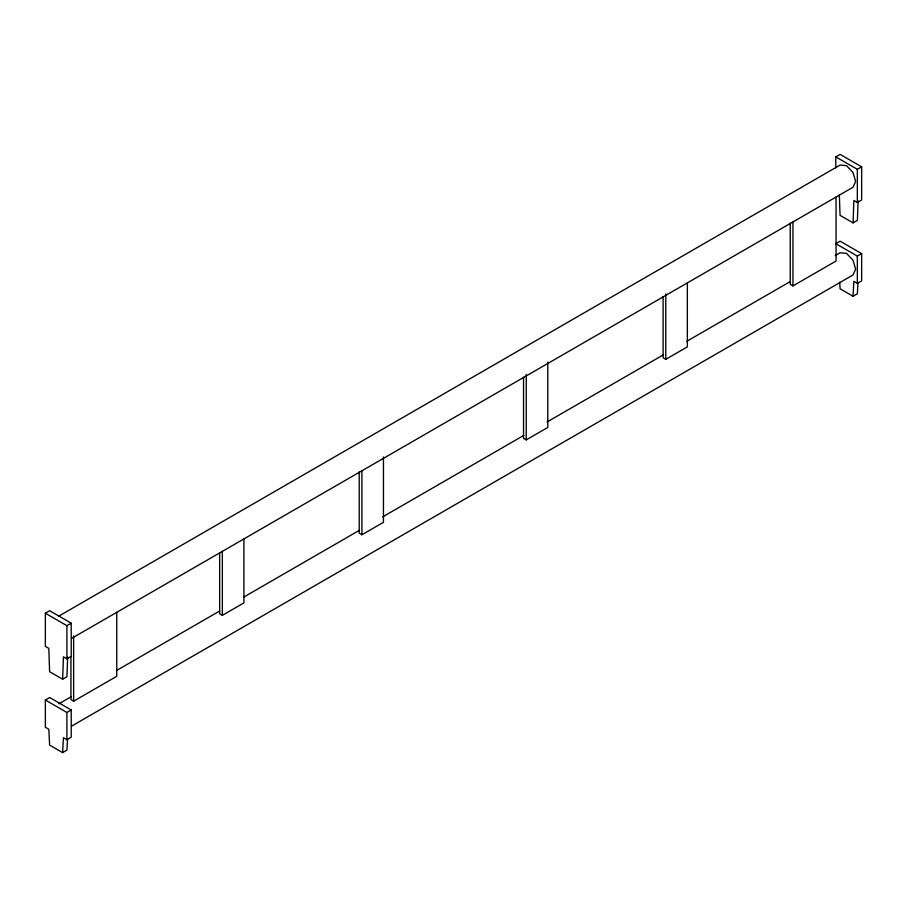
<?xml version="1.0" encoding="UTF-8"?>
<svg xmlns="http://www.w3.org/2000/svg" width="907" height="907" viewBox="0 0 907 907"><rect width="100%" height="100%" fill="white"/><g stroke="black" fill="none" stroke-linecap="round" stroke-linejoin="round"><path stroke-width="1.36" d="M219.653 552.59L219.653 613.79L222.351 615.343L243.904 602.894L243.904 538.917M222.351 615.343L222.351 551.365M359.206 472.025L359.206 533.214L361.904 534.767L383.457 522.33L383.457 456.958M361.904 534.767L361.904 470.79M523.543 377.142L523.543 438.342L526.241 439.895L547.794 427.446L547.794 362.086M526.241 439.895L526.241 374.523M663.096 296.566L663.096 357.766L665.795 359.319L687.347 346.882L687.347 282.905M665.795 359.319L665.795 293.959M62.64 679.218L63.445 656.815L66.903 658.811L71.211 656.328L71.211 623.177L49.658 610.74L45.35 613.223L45.35 646.374L48.808 648.369L49.613 671.702L62.64 679.218L66.948 676.735L67.651 657.133M839.338 194.756L840.052 215.344L853.079 222.873L853.872 200.458L857.342 202.465L861.65 199.971L861.65 166.82L840.097 154.383L835.789 156.866L835.789 167.92M858.09 200.776L857.387 220.378L853.079 222.873M62.606 752.617L63.445 737.697L66.903 739.693L71.211 737.21L71.211 709.977L49.658 697.528L45.35 700.023L45.35 727.255L48.808 729.251L49.647 745.135L62.606 752.617L66.914 750.134L67.526 739.284M839.735 282.156L840.086 288.777L853.045 296.26L853.872 281.34L857.342 283.347L861.65 280.853L861.65 253.62L840.097 241.171L835.789 243.666L857.342 256.103L861.65 253.62M857.965 282.927L857.353 293.777L853.045 296.26M58.921 616.068L840.143 165.04L846.56 165.675L852.988 172.455L855.641 181.4L852.988 187.273L71.766 638.313M45.35 613.223L66.903 625.671L71.211 623.177M835.789 156.866L857.342 169.314L861.65 166.82M58.921 703.798L71.188 696.712M116.561 670.522L219.585 611.046M244.108 596.885L359.387 530.323M382.697 516.865L523.736 435.439M547.034 421.993L663.539 354.728M686.837 341.27L789.861 281.794M835.234 255.593L840.143 252.758L846.56 253.404L852.988 260.173L855.641 269.13L852.988 275.002L71.766 726.031M70.939 656.532L70.939 699.648L73.637 701.202L116.742 676.316L116.742 612.338M790.258 223.156L790.258 284.356L792.956 285.909L836.061 261.023L836.061 197.046M45.35 700.023L66.903 712.46L71.211 709.977M857.342 169.314L857.342 202.465M857.342 256.103L857.342 283.347M792.956 221.932L792.956 285.909M73.637 635.83L73.637 701.202M66.903 625.671L66.903 658.811M66.903 712.46L66.903 739.693"/></g></svg>
